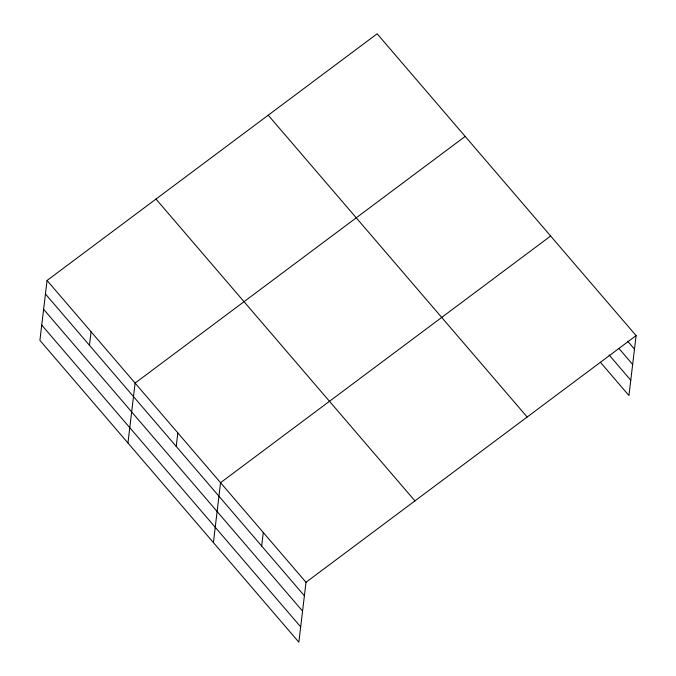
<?xml version="1.0" encoding="UTF-8"?>
<svg xmlns="http://www.w3.org/2000/svg" width="676" height="676" viewBox="0 0 676 676"><rect width="100%" height="100%" fill="white"/><g stroke="black" fill="none" stroke-linecap="round" stroke-linejoin="round"><path stroke-width="1.01" d="M47.058 280.464L39.909 340.374L298.86 642.2L306 582.289L636.091 335.626L377.14 33.8L47.058 280.464L306 582.289M89.46 345.292L91.074 331.772M127.95 443L135.099 383.089L465.181 136.417M176.208 446.405L177.822 432.885M213.405 542.6L220.553 482.689L550.636 236.025M261.663 546.005L263.277 532.485M636.091 335.626L628.942 395.536L600.457 362.336M627.691 341.236L634.477 349.137M619.089 348.639L632.652 364.449M609.068 354.925L630.767 380.225M268.211 115.199L527.162 417.024M155.987 199.065L414.929 500.891M45.444 293.984L304.394 595.809M43.619 309.295L302.569 611.121M41.735 325.063L300.685 626.889"/></g></svg>
